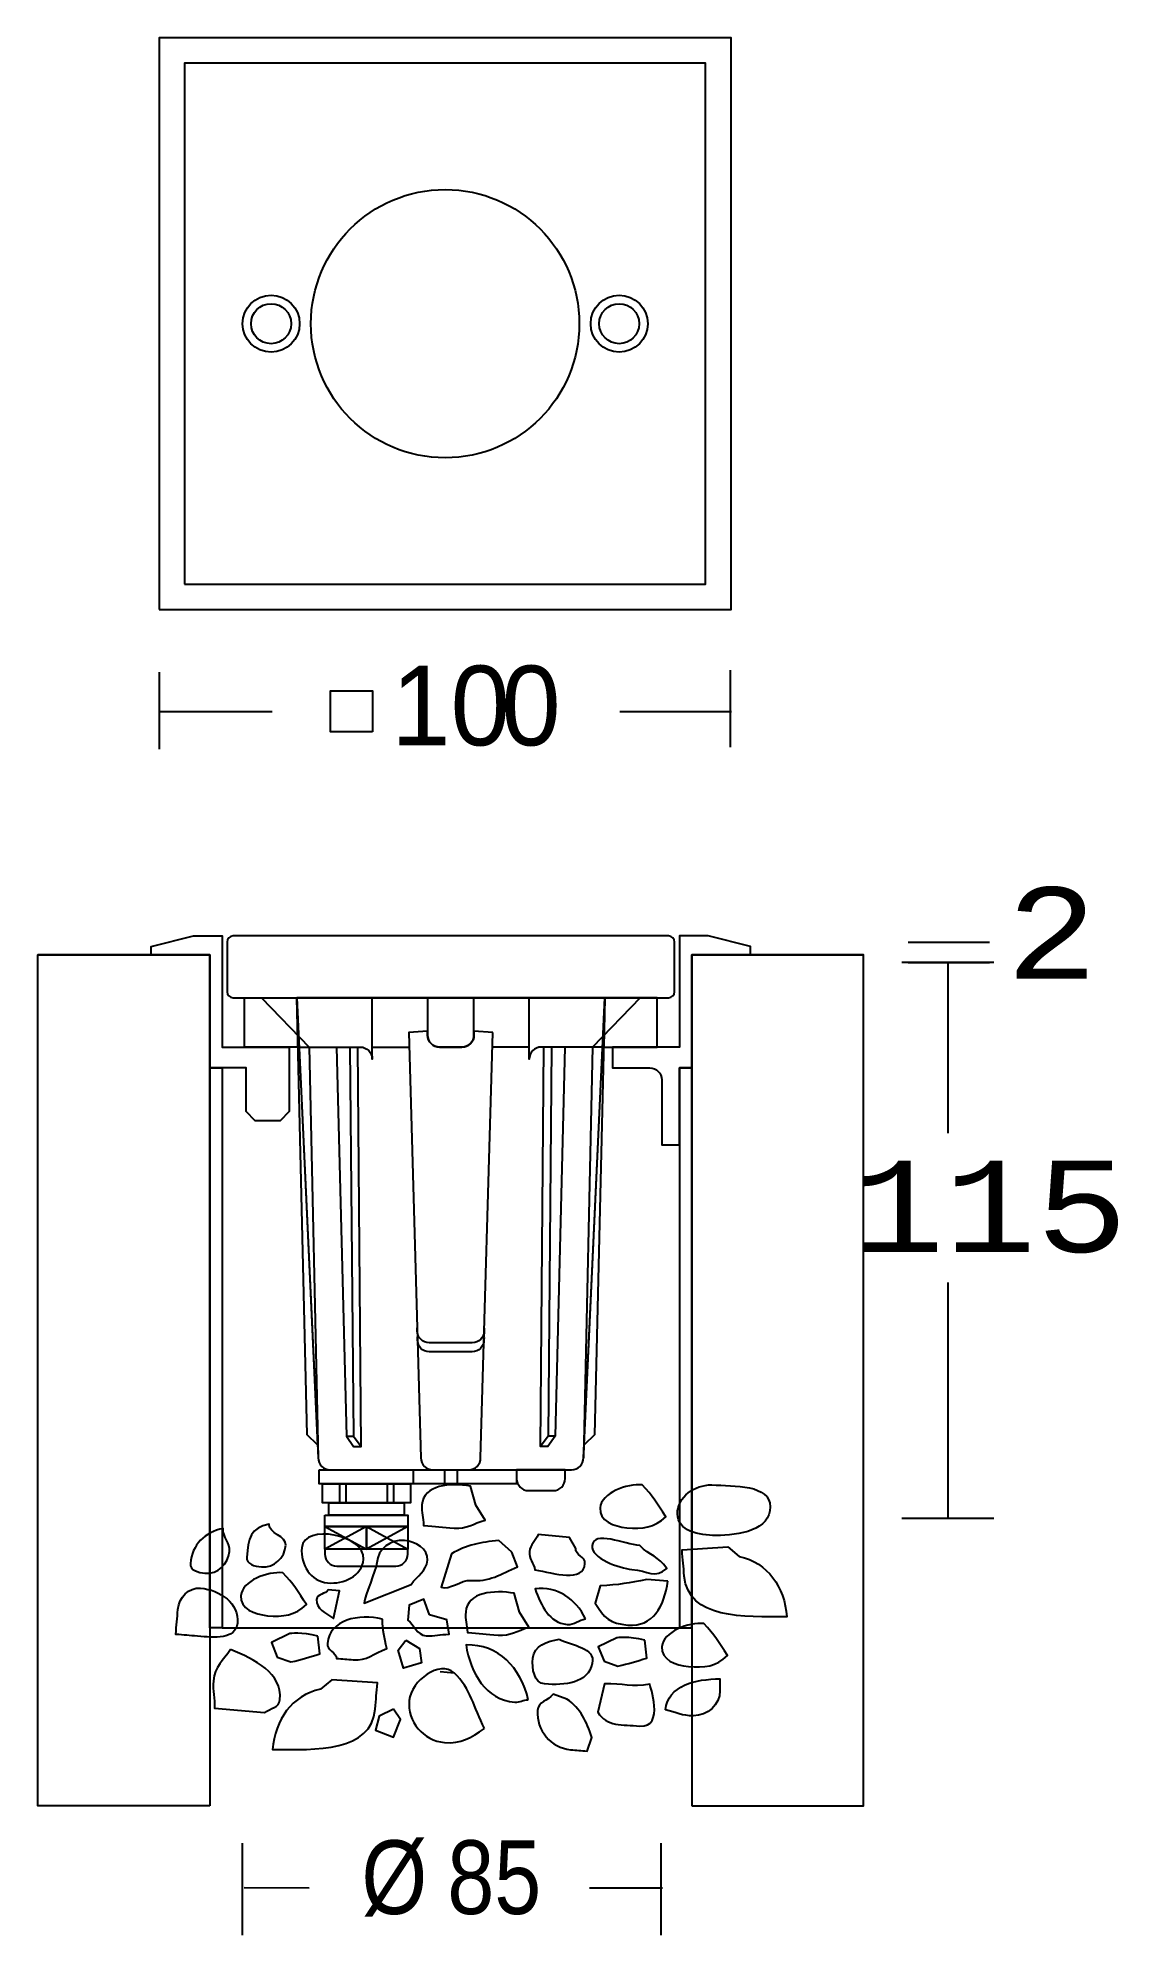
# Model space of a CAD drawing. Extents: x 66 to 164, y 90 to 263.
import ezdxf

# ---------------------------------------------------------------- set-up
doc = ezdxf.new("R2010")
doc.units = 0
doc.layers.add('LIVELLO_1', color=160, linetype='Continuous')
doc.styles.add('STD', font='txt')

# ---------------------------------------------------------------- blocks, each defined once
blk = doc.blocks.new('AI9-BLK3')
at = {"layer": 'LIVELLO_1', "color": 7}
for points in [[(-22.120958, -39.97551), (-37.855398, -39.97551), (-37.855398, 37.935152), (-22.120958, 37.935152)], [(21.977642, -39.97551), (37.711738, -39.97551), (37.711738, 37.935152), (21.977642, 37.935152)]]:
    blk.add_lwpolyline(points, close=True, dxfattribs=at)
blk = doc.blocks.new('AI9-BLK2')
at = {"layer": 'LIVELLO_1', "color": 7}
blk.add_line((-3.78, -2.42), (-2.49, -2.53), dxfattribs=at)
for points in [[(-6.9, 0.44), (-5.67, -0.31), (-5.46, -1.62), (-7.12, -2.12), (-7.62, -0.46)], [(-8.05, -5.86), (-9.34, -6.51), (-9.67, -7.8), (-8.05, -8.44), (-7.41, -6.83)]]:
    blk.add_lwpolyline(points, close=True, dxfattribs=at)
for points, knots in [([(-0.51, 12.8), (-0.51, 12.8), (0.34, 11.44), (0.34, 11.44), (-0.74, 11.13), (-1.35, 10.61), (-2.47, 10.71), (-3.6, 10.81), (-4.16, 10.86), (-5.28, 10.96), (-5.3, 11.69), (-5.51, 12.11), (-5.44, 12.83), (-5.28, 14.68), (-2.84, 14.87), (-1, 14.55), (-1, 14.55), (-0.51, 12.8), (-0.51, 12.8)], [0, 0, 0, 0, 1, 1, 1, 2, 2, 2, 3, 3, 3, 4, 4, 4, 5, 5, 5, 6, 6, 6, 6]), ([(14.73, 14.66), (15.68, 13.68), (16.13, 12.89), (16.88, 11.74), (15.85, 10.75), (14.75, 10.61), (13.31, 10.74), (12.14, 10.84), (10.77, 11.38), (10.87, 12.55), (11, 13.95), (13.33, 14.78), (14.73, 14.66)], [0, 0, 0, 0, 1, 1, 1, 2, 2, 2, 3, 3, 3, 4, 4, 4, 4]), ([(21.09, 14.67), (19.5, 14.67), (17.95, 13.59), (17.95, 12), (17.95, 10.45), (19.92, 10.03), (21.47, 10.03), (23.63, 10.03), (26.44, 10.5), (26.44, 12.66), (26.44, 14.72), (23.16, 14.53), (21.09, 14.67)], [0, 0, 0, 0, 1, 1, 1, 2, 2, 2, 3, 3, 3, 4, 4, 4, 4]), ([(-23.05, 8.55), (-23.15, 7.39), (-24.12, 6.48), (-25.29, 6.58), (-25.9, 6.64), (-26.68, 6.85), (-26.63, 7.46), (-26.48, 9.18), (-25.29, 10.35), (-23.62, 10.68), (-23.69, 9.83), (-22.97, 9.4), (-23.05, 8.55)], [0, 0, 0, 0, 1, 1, 1, 2, 2, 2, 3, 3, 3, 4, 4, 4, 4]), ([(-17.89, 9.13), (-17.99, 7.96), (-18.96, 7.06), (-20.13, 7.16), (-20.74, 7.21), (-21.52, 7.42), (-21.47, 8.03), (-21.32, 9.75), (-21.11, 10.76), (-19.43, 11.08), (-19.51, 10.24), (-17.81, 9.97), (-17.89, 9.13)], [0, 0, 0, 0, 1, 1, 1, 2, 2, 2, 3, 3, 3, 4, 4, 4, 4]), ([(-10.78, 7.85), (-10.92, 6.31), (-12.54, 5.56), (-14.08, 5.69), (-15.62, 5.83), (-16.57, 7.37), (-16.43, 8.91), (-16.24, 11.16), (-10.59, 10.1), (-10.78, 7.85)], [0, 0, 0, 0, 1, 1, 1, 2, 2, 2, 3, 3, 3, 3]), ([(14.5, 9.11), (15.45, 8.14), (16.22, 8.17), (16.97, 7.02), (15.94, 6.03), (15.22, 6.8), (13.78, 6.93), (12.61, 7.03), (10.04, 7.94), (10.14, 9.11), (10.26, 10.51), (13.1, 9.23), (14.5, 9.11)], [0, 0, 0, 0, 1, 1, 1, 2, 2, 2, 3, 3, 3, 4, 4, 4, 4]), ([(-4.93, 7.76), (-5.03, 6.72), (-5.86, 6.39), (-6.42, 5.55), (-6.42, 5.55), (-10.73, 3.84), (-10.73, 3.84), (-10.67, 4.48), (-9.62, 6.88), (-9.57, 7.52), (-9.45, 8.81), (-8.33, 9.68), (-7.04, 9.57), (-6, 9.48), (-4.84, 8.81), (-4.93, 7.76)], [0, 0, 0, 0, 1, 1, 1, 2, 2, 2, 3, 3, 3, 4, 4, 4, 5, 5, 5, 5]), ([(2.79, 8.5), (2.79, 8.5), (3.32, 7.16), (3.32, 7.16), (1.8, 6.48), (0.69, 5.77), (-0.99, 5.92), (-1.8, 5.99), (-2.96, 4.99), (-3.66, 5.29), (-3.66, 5.29), (-2.73, 8.34), (-2.73, 8.34), (-1.36, 9.19), (-0.04, 9.4), (1.59, 9.57), (1.59, 9.57), (2.79, 8.5), (2.79, 8.5)], [0, 0, 0, 0, 1, 1, 1, 2, 2, 2, 3, 3, 3, 4, 4, 4, 5, 5, 5, 6, 6, 6, 6]), ([(8.64, 8.83), (8.59, 8.19), (9.55, 8.1), (9.49, 7.46), (9.34, 5.7), (6.66, 6.58), (4.91, 6.89), (4.8, 7.47), (4.35, 7.91), (4.41, 8.55), (4.47, 9.2), (4.98, 9.56), (5.19, 10.11), (5.19, 10.11), (8.08, 9.85), (8.08, 9.85), (8.08, 9.85), (8.64, 8.83), (8.64, 8.83)], [0, 0, 0, 0, 1, 1, 1, 2, 2, 2, 3, 3, 3, 4, 4, 4, 5, 5, 5, 6, 6, 6, 6]), ([(22.55, 8.99), (22.55, 8.99), (18.37, 8.71), (18.37, 8.71), (18.45, 7.75), (18.5, 7.26), (18.58, 6.3), (18.92, 2.37), (24.01, 2.57), (27.97, 2.59), (27.73, 5.32), (26.24, 7.54), (23.6, 8.11), (23.6, 8.11), (22.55, 8.99), (22.55, 8.99)], [0, 0, 0, 0, 1, 1, 1, 2, 2, 2, 3, 3, 3, 4, 4, 4, 5, 5, 5, 5]), ([(-25.71, 5.21), (-26.79, 5.3), (-27.67, 4.35), (-27.77, 3.27), (-27.84, 2.39), (-27.89, 1.87), (-27.97, 0.98), (-27.17, 0.91), (-26.75, 0.88), (-25.96, 0.81), (-24.46, 0.68), (-22.45, 0.5), (-22.32, 2), (-22.16, 3.82), (-23.89, 5.05), (-25.71, 5.21)], [0, 0, 0, 0, 1, 1, 1, 2, 2, 2, 3, 3, 3, 4, 4, 4, 5, 5, 5, 5]), ([(-18.15, 6.62), (-17.2, 5.64), (-16.75, 4.85), (-16.01, 3.7), (-17.04, 2.71), (-18.13, 2.57), (-19.58, 2.69), (-20.75, 2.8), (-22.11, 3.34), (-22.01, 4.51), (-21.89, 5.91), (-19.56, 6.74), (-18.15, 6.62)], [0, 0, 0, 0, 1, 1, 1, 2, 2, 2, 3, 3, 3, 4, 4, 4, 4]), ([(9.53, 2.4), (8.96, 2.29), (8.51, 1.84), (7.87, 1.89), (6.19, 2.04), (5.51, 3.56), (4.92, 5.15), (6.96, 5.37), (8.65, 4.26), (9.53, 2.4)], [0, 0, 0, 0, 1, 1, 1, 2, 2, 2, 3, 3, 3, 3]), ([(17.08, 5.85), (16.72, 3.53), (15.74, 1.63), (13.41, 1.83), (11.8, 1.97), (11.2, 2.48), (10.43, 3.84), (10.43, 3.84), (10.89, 5.42), (10.89, 5.42), (12.6, 5.51), (13.5, 5.67), (15.15, 6.01), (15.15, 6.01), (17.08, 5.85), (17.08, 5.85)], [0, 0, 0, 0, 1, 1, 1, 2, 2, 2, 3, 3, 3, 4, 4, 4, 5, 5, 5, 5]), ([(-14.02, 5.06), (-14.02, 5.06), (-12.98, 4.97), (-12.98, 4.97), (-12.98, 4.97), (-13.53, 2.43), (-13.53, 2.43), (-14.21, 2.97), (-15.15, 3.3), (-15.07, 4.18), (-15.03, 4.66), (-14.22, 4.67), (-14.02, 5.06)], [0, 0, 0, 0, 1, 1, 1, 2, 2, 2, 3, 3, 3, 4, 4, 4, 4]), ([(-4.74, 2.76), (-4.74, 2.76), (-3.16, 2.3), (-3.16, 2.3), (-3.16, 2.3), (-2.95, 0.99), (-2.95, 0.99), (-3.76, 0.98), (-4.26, 0.78), (-5.06, 0.85), (-5.95, 0.93), (-6.11, 1.83), (-6.72, 2.29), (-6.72, 2.29), (-6.6, 3.65), (-6.6, 3.65), (-6.6, 3.65), (-5.26, 4.19), (-5.26, 4.19), (-5.26, 4.19), (-4.74, 2.76), (-4.74, 2.76)], [0, 0, 0, 0, 1, 1, 1, 2, 2, 2, 3, 3, 3, 4, 4, 4, 5, 5, 5, 6, 6, 6, 7, 7, 7, 7]), ([(3.5, 3), (3.5, 3), (4.35, 1.63), (4.35, 1.63), (3.27, 1.32), (2.66, 0.81), (1.54, 0.91), (0.41, 1), (-0.15, 1.05), (-1.27, 1.15), (-1.29, 1.88), (-1.5, 2.31), (-1.43, 3.03), (-1.27, 4.87), (1.17, 5.06), (3.01, 4.74), (3.01, 4.74), (3.5, 3), (3.5, 3)], [0, 0, 0, 0, 1, 1, 1, 2, 2, 2, 3, 3, 3, 4, 4, 4, 5, 5, 5, 6, 6, 6, 6]), ([(-9.05, 2.38), (-9.06, 1.33), (-8.87, 0.67), (-8.64, -0.32), (-9.89, -0.78), (-10.43, -1.46), (-11.72, -1.35), (-12.28, -1.3), (-12.68, -1.26), (-13.24, -1.22), (-13.27, -0.64), (-14.15, -0.49), (-14.09, 0.15), (-13.9, 2.32), (-11.19, 2.89), (-9.05, 2.38)], [0, 0, 0, 0, 1, 1, 1, 2, 2, 2, 3, 3, 3, 4, 4, 4, 5, 5, 5, 5]), ([(20.38, 1.96), (21.33, 0.98), (21.78, 0.19), (22.53, -0.96), (21.5, -1.96), (20.41, -2.1), (18.96, -1.97), (17.79, -1.87), (16.42, -1.32), (16.53, -0.16), (16.65, 1.25), (18.98, 2.08), (20.38, 1.96)], [0, 0, 0, 0, 1, 1, 1, 2, 2, 2, 3, 3, 3, 4, 4, 4, 4]), ([(-14.95, 0.82), (-14.95, 0.82), (-14.77, -0.81), (-14.77, -0.81), (-15.77, -1.13), (-16.43, -1.31), (-17.42, -1.55), (-17.42, -1.55), (-18.68, -1.11), (-18.68, -1.11), (-18.68, -1.11), (-19.21, 0.23), (-19.21, 0.23), (-19.21, 0.23), (-17.52, 1.05), (-17.52, 1.05), (-17.52, 1.05), (-16.46, 1.2), (-14.95, 0.82)], [0, 0, 0, 0, 1, 1, 1, 2, 2, 2, 3, 3, 3, 4, 4, 4, 5, 5, 5, 6, 6, 6, 6]), ([(4.3, -5.01), (3.82, -4.97), (3.56, -5.28), (3.07, -5.23), (0.42, -5), (-0.99, -2.61), (-1.4, 0.01), (1.59, 0.08), (3.59, -2.04), (4.3, -5.01)], [0, 0, 0, 0, 1, 1, 1, 2, 2, 2, 3, 3, 3, 3]), ([(7.12, 0.53), (6.06, 0.38), (4.8, -0.08), (4.71, -1.2), (4.62, -2.16), (4.83, -3.48), (5.79, -3.56), (7.64, -3.72), (9.76, -3.51), (10.16, -1.68), (10.45, -0.25), (8.36, -0.07), (7.12, 0.53)], [0, 0, 0, 0, 1, 1, 1, 2, 2, 2, 3, 3, 3, 4, 4, 4, 4]), ([(14.97, 0.44), (14.97, 0.44), (15.15, -1.19), (15.15, -1.19), (14.15, -1.51), (13.49, -1.69), (12.5, -1.93), (12.5, -1.93), (11.24, -1.49), (11.24, -1.49), (11.24, -1.49), (10.71, -0.15), (10.71, -0.15), (10.71, -0.15), (12.4, 0.67), (12.4, 0.67), (12.4, 0.67), (13.46, 0.82), (14.97, 0.44)], [0, 0, 0, 0, 1, 1, 1, 2, 2, 2, 3, 3, 3, 4, 4, 4, 5, 5, 5, 6, 6, 6, 6]), ([(-22.96, -0.41), (-20.7, -1.34), (-18.22, -2.53), (-18.43, -5.02), (-18.49, -5.74), (-19.3, -5.75), (-19.83, -6.19), (-19.83, -6.19), (-24.41, -5.79), (-24.41, -5.79), (-24.4, -4.82), (-24.59, -4.24), (-24.51, -3.27), (-24.4, -1.99), (-23.62, -1.41), (-22.96, -0.41)], [0, 0, 0, 0, 1, 1, 1, 2, 2, 2, 3, 3, 3, 4, 4, 4, 5, 5, 5, 5]), ([(0.3, -7.63), (-0.99, -8.49), (-1.85, -9.06), (-3.37, -8.92), (-5.3, -8.76), (-6.77, -7.01), (-6.6, -5.08), (-6.43, -3.24), (-3.76, -1.37), (-2.49, -2.53), (-0.92, -4.04), (-0.74, -5.67), (0.3, -7.63)], [0, 0, 0, 0, 1, 1, 1, 2, 2, 2, 3, 3, 3, 4, 4, 4, 4]), ([(-13.68, -3.17), (-13.68, -3.17), (-9.5, -3.45), (-9.5, -3.45), (-9.59, -4.42), (-9.63, -4.9), (-9.71, -5.86), (-10.06, -9.79), (-15.14, -9.59), (-19.1, -9.57), (-18.86, -6.84), (-17.37, -4.62), (-14.73, -4.05), (-14.73, -4.05), (-13.68, -3.17), (-13.68, -3.17)], [0, 0, 0, 0, 1, 1, 1, 2, 2, 2, 3, 3, 3, 4, 4, 4, 5, 5, 5, 5]), ([(14.5, -7.42), (12.9, -7.27), (11.45, -7.5), (10.68, -6.14), (10.68, -6.14), (11.27, -3.55), (11.27, -3.55), (12.97, -3.46), (13.77, -3.94), (15.41, -3.59), (15.41, -3.59), (16.83, -7.62), (14.5, -7.42)], [0, 0, 0, 0, 1, 1, 1, 2, 2, 2, 3, 3, 3, 4, 4, 4, 4]), ([(16.87, -5.92), (17.81, -6.2), (18.42, -6.48), (19.41, -6.48), (20.72, -6.48), (21.84, -5.49), (21.84, -4.18), (21.84, -3.76), (21.8, -3.52), (21.84, -3.1), (19.64, -3.1), (17.06, -3.71), (16.87, -5.92)], [0, 0, 0, 0, 1, 1, 1, 2, 2, 2, 3, 3, 3, 4, 4, 4, 4]), ([(7.83, -4.94), (9.13, -5.86), (9.6, -6.96), (10.12, -8.46), (10.12, -8.46), (9.68, -9.71), (9.68, -9.71), (9.12, -9.67), (8.72, -9.63), (8.16, -9.58), (6.39, -9.43), (5, -7.77), (5.15, -6), (5.22, -5.2), (6.04, -5.11), (6.58, -4.51), (6.58, -4.51), (7.83, -4.94), (7.83, -4.94)], [0, 0, 0, 0, 1, 1, 1, 2, 2, 2, 3, 3, 3, 4, 4, 4, 5, 5, 5, 6, 6, 6, 6])]:
    blk.add_open_spline(points, degree=3, knots=knots, dxfattribs=at)
blk = doc.blocks.new('AI9-BLK1')
at = {"layer": 'LIVELLO_1', "color": 7}
for p, q in [((-36.53, 23.48), (-36.53, 30.53)), ((15.71, 23.67), (15.71, 30.72)), ((-36.46, 26.95), (-26.23, 26.95)), ((5.58, 26.95), (15.81, 26.95)), ((31.98, 5.82), (39.42, 5.82)), ((-31.93, 4.67), (-47.67, 4.67)), ((12.17, 4.67), (27.9, 4.67)), ((31.4, 4), (39.81, 4)), ((31.98, 3.95), (39.42, 3.95)), ((35.61, 4), (35.61, -11.67)), ((-17.07, -3.79), (-13.7, -3.79)), ((-2.7, -3.79), (-6.07, -3.79)), ((35.61, -25.33), (35.61, -46.91)), ((-19.44, -39.41), (-18.79, -39.41)), ((-0.32, -39.41), (-0.98, -39.41)), ((-13.32, -42.49), (-13.32, -43.78)), ((-10.45, -42.49), (-10.45, -43.78)), ((-9.29, -42.49), (-9.29, -43.78)), ((-20.07, -43.78), (-20.07, -45.5)), ((-19.49, -43.78), (-19.49, -45.5)), ((-15.72, -43.78), (-15.72, -45.5)), ((-15.14, -43.78), (-15.14, -45.5)), ((-17.61, -47.68), (-21.4, -49.74)), ((-21.4, -47.68), (-17.61, -49.74)), ((-17.61, -47.68), (-13.82, -49.74)), ((-13.82, -47.68), (-17.61, -49.74)), ((31.4, -46.91), (39.81, -46.91)), ((-30.81, -56.94), (11.04, -56.94)), ((-28.95, -85.08), (-28.95, -76.68)), ((9.38, -85.08), (9.38, -76.67)), ((-22.86, -80.8), (-28.79, -80.76)), ((9.5, -80.8), (2.81, -80.8))]:
    blk.add_line(p, q, dxfattribs=at)
for points in [[(-36.57, 36.28), (15.77, 36.28), (15.77, 88.61), (-36.57, 88.61), (-36.57, 36.28)], [(-34.24, 38.6), (13.44, 38.6), (13.44, 86.29), (-34.24, 86.29), (-34.24, 38.6)], [(-27.21, 0.74), (-22.85, -3.79), (-22.02, -41.39)], [(7.45, 0.74), (3.08, -3.79), (2.26, -41.39)], [(-20.33, -3.79), (-19.44, -39.41), (-18.78, -40.36), (-18.1, -40.36), (-18.39, -3.79)], [(-19.11, -3.79), (-18.79, -39.41), (-18.1, -40.36)], [(-0.66, -3.79), (-0.98, -39.41), (-1.66, -40.36)], [(0.56, -3.79), (-0.32, -39.41), (-0.99, -40.36), (-1.66, -40.36), (-1.38, -3.79)]]:
    blk.add_lwpolyline(points, dxfattribs=at)
for points in [[(-17.05, 25.08), (-20.9, 25.08), (-20.9, 28.83), (-17.05, 28.83)], [(-31.93, 4.67), (-37.31, 4.67), (-37.31, 5.44), (-33.43, 6.39), (-30.81, 6.39), (-30.81, -3.79), (-24.68, -3.79), (-24.68, -9.69), (-25.5, -10.52), (-27.78, -10.52), (-28.6, -9.69), (-28.6, -5.69), (-31.93, -5.69)], [(-28.76, 0.74), (-23.98, 0.74), (-23.88, -3.79), (-28.76, -3.79)], [(-23.98, 0.74), (-22.08, -40.21), (-23.04, -39.29)], [(4.21, 0.74), (3.28, -39.29), (2.31, -40.21)], [(9, 0.74), (4.21, 0.74), (4.11, -3.79), (9, -3.79)], [(-31.93, -5.69), (-30.81, -5.69), (-30.81, -56.94), (-31.93, -56.94)], [(12.17, -5.69), (11.04, -5.69), (11.04, -56.94), (12.17, -56.94)], [(-21.94, -42.49), (-3.86, -42.49), (-3.86, -43.78), (-21.94, -43.78)], [(-21.63, -43.78), (-13.58, -43.78), (-13.58, -45.5), (-21.63, -45.5)], [(-21.4, -46.64), (-13.82, -46.64), (-13.82, -47.68), (-21.4, -47.68)], [(-21.06, -45.5), (-14.15, -45.5), (-14.15, -46.64), (-21.06, -46.64)], [(-21.4, -47.68), (-17.61, -47.68), (-17.61, -49.74), (-21.4, -49.74)], [(-17.61, -47.68), (-13.82, -47.68), (-13.82, -49.74), (-17.61, -49.74)]]:
    blk.add_lwpolyline(points, close=True, dxfattribs=at)
for centre, radius in [((-10.4, 62.45), 12.28), ((-26.33, 62.45), 2.61), ((-26.33, 62.45), 1.83), ((5.53, 62.45), 2.61), ((5.53, 62.45), 1.83)]:
    blk.add_circle(centre, radius, dxfattribs=at)
for points, knots in [([(-29.81, 6.39), (-29.81, 6.39), (10.05, 6.39), (10.05, 6.39), (10.35, 6.39), (10.6, 6.14), (10.6, 5.84), (10.6, 5.84), (10.6, 1.29), (10.6, 1.29), (10.6, 0.99), (10.35, 0.74), (10.05, 0.74), (10.05, 0.74), (-29.81, 0.74), (-29.81, 0.74), (-30.11, 0.74), (-30.36, 0.99), (-30.36, 1.29), (-30.36, 1.29), (-30.36, 5.84), (-30.36, 5.84), (-30.36, 6.14), (-30.11, 6.39), (-29.81, 6.39)], [0, 0, 0, 0, 1, 1, 1, 2, 2, 2, 3, 3, 3, 4, 4, 4, 5, 5, 5, 6, 6, 6, 7, 7, 7, 8, 8, 8, 8]), ([(8.33, -5.69), (8.33, -5.69), (4.91, -5.69), (4.91, -5.69), (4.91, -5.69), (4.91, -3.79), (4.91, -3.79), (4.91, -3.79), (11.04, -3.79), (11.04, -3.79), (11.04, -3.79), (11.04, 6.39), (11.04, 6.39), (11.04, 6.39), (13.67, 6.39), (13.67, 6.39), (13.67, 6.39), (17.54, 5.44), (17.54, 5.44), (17.54, 5.44), (17.54, 4.67), (17.54, 4.67), (17.54, 4.67), (12.17, 4.67), (12.17, 4.67), (12.17, 4.67), (12.17, -5.69), (12.17, -5.69), (12.17, -5.69), (11.04, -5.69), (11.04, -5.69), (11.04, -5.69), (11.04, -12.73), (11.04, -12.73), (11.04, -12.73), (9.43, -12.73), (9.43, -12.73), (9.43, -12.73), (9.43, -6.79), (9.43, -6.79), (9.43, -6.18), (8.94, -5.69), (8.33, -5.69)], [0, 0, 0, 0, 1, 1, 1, 2, 2, 2, 3, 3, 3, 4, 4, 4, 5, 5, 5, 6, 6, 6, 7, 7, 7, 8, 8, 8, 9, 9, 9, 10, 10, 10, 11, 11, 11, 12, 12, 12, 13, 13, 13, 14, 14, 14, 14]), ([(-23.98, 0.74), (-23.98, 0.74), (-17.07, 0.74), (-17.07, 0.74), (-17.07, 0.74), (-17.07, -4.89), (-17.07, -4.89), (-17.07, -4.28), (-17.56, -3.78), (-18.17, -3.78), (-18.17, -3.78), (-23.88, -3.78), (-23.88, -3.78), (-23.88, -3.78), (-23.98, 0.74), (-23.98, 0.74)], [0, 0, 0, 0, 1, 1, 1, 2, 2, 2, 3, 3, 3, 4, 4, 4, 5, 5, 5, 5]), ([(-20.92, -42.49), (-21.53, -42.49), (-22.02, -42), (-22.02, -41.39), (-22.02, -41.39), (-23.98, 0.74), (-23.98, 0.74), (-23.98, 0.74), (4.21, 0.74), (4.21, 0.74), (4.21, 0.74), (2.26, -41.39), (2.26, -41.39), (2.26, -42), (1.76, -42.49), (1.16, -42.49), (1.16, -42.49), (-20.92, -42.49), (-20.92, -42.49)], [0, 0, 0, 0, 1, 1, 1, 2, 2, 2, 3, 3, 3, 4, 4, 4, 5, 5, 5, 6, 6, 6, 6]), ([(-7.76, 0.74), (-7.76, 0.74), (-7.76, -2.69), (-7.76, -2.69), (-7.76, -3.29), (-8.26, -3.79), (-8.86, -3.79), (-8.86, -3.79), (-10.91, -3.79), (-10.91, -3.79), (-11.51, -3.79), (-12.01, -3.29), (-12.01, -2.69), (-12.01, -2.69), (-12.01, 0.74), (-12.01, 0.74), (-12.01, 0.74), (-7.76, 0.74), (-7.76, 0.74)], [0, 0, 0, 0, 1, 1, 1, 2, 2, 2, 3, 3, 3, 4, 4, 4, 5, 5, 5, 6, 6, 6, 6]), ([(4.21, 0.74), (4.21, 0.74), (-2.7, 0.74), (-2.7, 0.74), (-2.7, 0.74), (-2.7, -4.89), (-2.7, -4.89), (-2.7, -4.28), (-2.21, -3.78), (-1.6, -3.78), (-1.6, -3.78), (4.11, -3.78), (4.11, -3.78), (4.11, -3.78), (4.21, 0.74), (4.21, 0.74)], [0, 0, 0, 0, 1, 1, 1, 2, 2, 2, 3, 3, 3, 4, 4, 4, 5, 5, 5, 5]), ([(-6.05, -2.46), (-6.05, -2.46), (-7.15, -41.39), (-7.15, -41.39), (-7.15, -42), (-7.64, -42.49), (-8.25, -42.49), (-8.25, -42.49), (-11.52, -42.49), (-11.52, -42.49), (-12.13, -42.49), (-12.62, -42), (-12.62, -41.39), (-12.62, -41.39), (-13.72, -2.46), (-13.72, -2.46), (-13.72, -2.46), (-12.01, -2.33), (-12.01, -2.33), (-12.01, -2.33), (-12.01, -2.69), (-12.01, -2.69), (-12.01, -3.29), (-11.51, -3.79), (-10.91, -3.79), (-10.91, -3.79), (-8.86, -3.79), (-8.86, -3.79), (-8.26, -3.79), (-7.76, -3.29), (-7.76, -2.69), (-7.76, -2.69), (-7.76, -2.33), (-7.76, -2.33), (-7.76, -2.33), (-6.05, -2.46), (-6.05, -2.46)], [0, 0, 0, 0, 1, 1, 1, 2, 2, 2, 3, 3, 3, 4, 4, 4, 5, 5, 5, 6, 6, 6, 7, 7, 7, 8, 8, 8, 9, 9, 9, 10, 10, 10, 11, 11, 11, 12, 12, 12, 12]), ([(-6.82, -29.53), (-6.82, -29.53), (-6.82, -29.76), (-6.82, -29.76), (-6.82, -30.36), (-7.31, -30.85), (-7.92, -30.85), (-7.92, -30.85), (-11.86, -30.85), (-11.86, -30.85), (-12.46, -30.85), (-12.96, -30.36), (-12.96, -29.76), (-12.96, -29.76), (-12.96, -29.48), (-12.96, -29.48)], [0, 0, 0, 0, 1, 1, 1, 2, 2, 2, 3, 3, 3, 4, 4, 4, 5, 5, 5, 5]), ([(-6.84, -30.37), (-6.84, -30.37), (-6.85, -30.59), (-6.85, -30.59), (-6.85, -31.2), (-7.31, -31.69), (-7.92, -31.69), (-7.92, -31.69), (-11.86, -31.69), (-11.86, -31.69), (-12.46, -31.69), (-12.93, -31.2), (-12.93, -30.59), (-12.93, -30.59), (-12.93, -30.32), (-12.93, -30.32)], [0, 0, 0, 0, 1, 1, 1, 2, 2, 2, 3, 3, 3, 4, 4, 4, 5, 5, 5, 5]), ([(0.59, -42.49), (0.59, -42.49), (0.59, -43.29), (0.59, -43.29), (0.59, -43.9), (0.09, -44.39), (-0.51, -44.39), (-0.51, -44.39), (-2.76, -44.39), (-2.76, -44.39), (-3.36, -44.39), (-3.86, -43.9), (-3.86, -43.29), (-3.86, -43.29), (-3.86, -42.49), (-3.86, -42.49), (-3.86, -42.49), (0.59, -42.49), (0.59, -42.49)], [0, 0, 0, 0, 1, 1, 1, 2, 2, 2, 3, 3, 3, 4, 4, 4, 5, 5, 5, 6, 6, 6, 6]), ([(-13.82, -49.74), (-13.82, -49.74), (-13.82, -50.2), (-13.82, -50.2), (-13.82, -50.8), (-14.31, -51.3), (-14.92, -51.3), (-14.92, -51.3), (-20.3, -51.3), (-20.3, -51.3), (-20.9, -51.3), (-21.4, -50.8), (-21.4, -50.2), (-21.4, -50.2), (-21.4, -49.74), (-21.4, -49.74), (-21.4, -49.74), (-13.82, -49.74), (-13.82, -49.74)], [0, 0, 0, 0, 1, 1, 1, 2, 2, 2, 3, 3, 3, 4, 4, 4, 5, 5, 5, 6, 6, 6, 6])]:
    blk.add_open_spline(points, degree=3, knots=knots, dxfattribs=at)
for name, p in [('AI9-BLK3', (-9.81, -33.27)), ('AI9-BLK2', (-7.09, -58.53))]:
    blk.add_blockref(name, p, dxfattribs=at)
at = {"layer": 'LIVELLO_1', "color": 7, "attachment_point": 1, "style": 'STD'}
for s, insert, char_height in [('\\fMyriad Roman|b0|i0;\\H7.2983;\\C7;10', (-15.33, 31.14), 7.2983), ('\\fMyriad Roman|b0|i0;\\H7.2983;\\C7;0', (-5.25, 31.14), 7.2983), ('\\fCourier|b0|i0;\\H8.3725;\\C7;2', (40.92, 10.85), 8.3725), ('\\fCourier|b0|i0;\\H8.3725;\\C7;115', (26.9, -14.18), 8.3725), ('\\fArial Narrow|b0|i0;\\H6.7470;\\C7;Ø', (-18.06, -76.41), 6.747), ('\\fArial Narrow|b0|i0;\\H6.7470;\\C7;85', (-10.2, -76.41), 6.747)]:
    blk.add_mtext(s, dxfattribs=dict(at, insert=insert, char_height=char_height))

msp = doc.modelspace()

# ---------------------------------------------------------------- block references
at = {"layer": 'LIVELLO_1', "color": 7}
msp.add_blockref('AI9-BLK1', (113.211867, 174.809571), dxfattribs=at)

doc.saveas('drawing.dxf')
